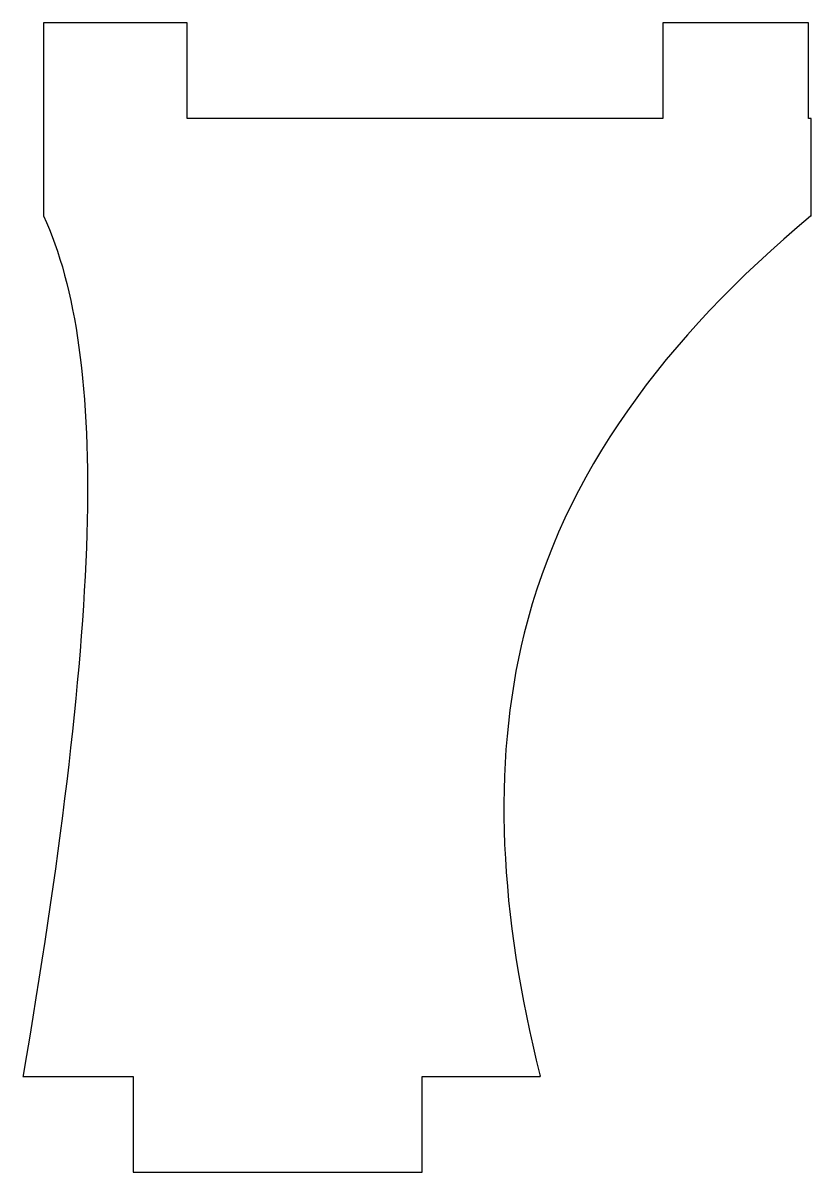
# Model space of a CAD drawing. Header units: millimetres. Extents: x -8.2 to 8.2, y -12 to 12.
import ezdxf

# ---------------------------------------------------------------- set-up
doc = ezdxf.new("R2010")
doc.units = ezdxf.units.MM
doc.layers.get('0').update_dxf_attribs({"linetype": 'CONTINUOUS'})

msp = doc.modelspace()

# ---------------------------------------------------------------- linework, layer by layer
for p, q in [((-4.811, 12.025), (-7.815, 12.025)), ((-7.815, 12.025), (-7.815, 7.995)), ((-4.811, 10.025), (-4.811, 12.025)), ((8.189, 12.025), (5.139, 12.025)), ((5.139, 12.025), (5.139, 10.025)), ((8.189, 10.025), (8.189, 12.025)), ((5.139, 10.025), (-4.811, 10.025)), ((8.241, 10.025), (8.189, 10.025)), ((8.241, 7.988), (8.241, 10.025)), ((-8.245, -10.025), (-5.941, -10.025)), ((-5.941, -10.025), (-5.941, -12.025)), ((0.109, -12.025), (0.109, -10.025)), ((0.109, -10.025), (2.575, -10.025)), ((-5.941, -12.025), (0.109, -12.025))]:
    msp.add_line(p, q)
for points, knots in [([(-7.815, 7.995), (-7.814, 7.993), (-7.813, 7.991), (-7.813, 7.99), (-7.139, 6.513), (-6.818, 4.333), (-6.909, 1.335), (-7.003, -1.75), (-7.497, -5.627), (-8.24, -9.996), (-8.242, -10.006), (-8.243, -10.015), (-8.245, -10.025)], [-0.000547, -0.000547, -0.000547, -0.000547, 0, 0, 0, 0.492848, 0.492848, 0.492848, 1, 1, 1, 1.001129, 1.001129, 1.001129, 1.001129]), ([(8.241, 7.988), (8.238, 7.986), (8.235, 7.983), (8.232, 7.981), (5.181, 5.44), (3.062, 2.573), (2.239, -0.75), (1.547, -3.547), (1.735, -6.656), (2.567, -9.994), (2.57, -10.004), (2.572, -10.015), (2.575, -10.025)], [-0.000534, -0.000534, -0.000534, -0.000534, 0, 0, 0, 0.543029, 0.543029, 0.543029, 1, 1, 1, 1.001416, 1.001416, 1.001416, 1.001416])]:
    msp.add_open_spline(points, degree=3, knots=knots)

doc.saveas('drawing.dxf')
